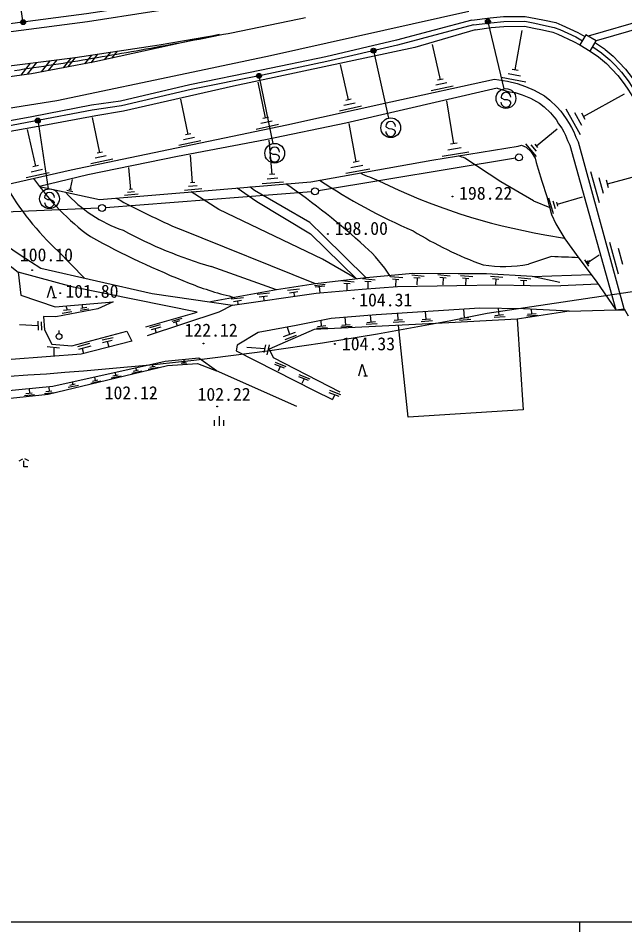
# Model space of a CAD drawing. Units: millimetres, scale not verified. Extents: x 40000 to 680000, y 20000 to 380000.
# Drawn here: x 211106 to 272576, y 204000 to 296528 of the extents above; entities that cross this region are included whole.
import ezdxf
from ezdxf.enums import TextEntityAlignment as Align

# ---------------------------------------------------------------- set-up
doc = ezdxf.new("R2010")
doc.units = ezdxf.units.MM
doc.header["$LTSCALE"] = 1000
doc.header["$PDMODE"] = 32
doc.header["$PDSIZE"] = 500
doc.linetypes.add('CHAIN', pattern=[18.5, 12, -1.5, 3.5, -1.5])
for name, color, linetype, lineweight in [('M-BGD', 7, 'Continuous', 25), ('M-BMK', 2, 'CHAIN', 13), ('M-STR-STRC', 7, 'Continuous', 25), ('M-TTL-BAND', 7, 'Continuous', 25)]:
    doc.layers.add(name, color=color, linetype=linetype, lineweight=lineweight)
doc.styles.add('ＭＳ ゴシック', font='')
doc.styles.get('ＭＳ ゴシック').set_extended_font_data('MS Gothic')

msp = doc.modelspace()

# ---------------------------------------------------------------- linework, layer by layer
at = {"layer": 'M-BGD'}
for p, q in [((280819, 298193), (268853, 294726)), ((281423, 297639), (269674, 294236)), ((261475, 291288), (262183, 295281)), ((253887, 290305), (253106, 293857)), ((216423, 292485), (215643, 291505)), ((216870, 292541), (216114, 291592)), ((218522, 292791), (217817, 291905)), ((219150, 292886), (218464, 292024)), ((220441, 293082), (219827, 292311)), ((221135, 293187), (220569, 292475)), ((212326, 291971), (211370, 290768)), ((212944, 292048), (211994, 290854)), ((214320, 292221), (213425, 291097)), ((215005, 292307), (214148, 291230)), ((244578, 288259), (243778, 291856)), ((262010, 290679), (260762, 290900)), ((261787, 291233), (261163, 291344)), ((236168, 286426), (235410, 290072)), ((255193, 289661), (252973, 289172)), ((254540, 289983), (253430, 289739)), ((254165, 290366), (253610, 290244)), ((262545, 290069), (260050, 290512)), ((268398, 286589), (272544, 288888)), ((228321, 284771), (227581, 288330)), ((245240, 287934), (244116, 287684)), ((244859, 288322), (244297, 288196)), ((255245, 283825), (254540, 288158)), ((245902, 287610), (243654, 287110)), ((268080, 284719), (266644, 287310)), ((268239, 285654), (267521, 286950)), ((268578, 286266), (268219, 286913)), ((219380, 282907), (218629, 286467)), ((236833, 286089), (235693, 285852)), ((236453, 286485), (235883, 286367)), ((212877, 281542), (212049, 285266)), ((237497, 285751), (235218, 285277)), ((245346, 281990), (244652, 285884)), ((263628, 283600), (265713, 285327)), ((229618, 284113), (227394, 283650)), ((228970, 284442), (227858, 284211)), ((228599, 284829), (228043, 284713)), ((236834, 280711), (236543, 284187)), ((256010, 283394), (254656, 283173)), ((255584, 283880), (254907, 283770)), ((263647, 282517), (262567, 283820)), ((263637, 283058), (263097, 283710)), ((263763, 283437), (263493, 283763)), ((220680, 282251), (218455, 281782)), ((220030, 282579), (218917, 282344)), ((219658, 282965), (219102, 282848)), ((228783, 279866), (228548, 282668)), ((261506, 282373), (241526, 279055)), ((256775, 282962), (254067, 282522)), ((213168, 281607), (212586, 281477)), ((222511, 279196), (222324, 281423)), ((246041, 281611), (244824, 281394)), ((245650, 282044), (245042, 281935)), ((214248, 280870), (211920, 280352)), ((213563, 281206), (212399, 280947)), ((237106, 280734), (236562, 280688)), ((246736, 281233), (244302, 280799)), ((270002, 277830), (269135, 280979)), ((270415, 278791), (269982, 280365)), ((270828, 279752), (275866, 281139)), ((216393, 279257), (216599, 280207)), ((229250, 279553), (228374, 279479)), ((229002, 279884), (228564, 279848)), ((237993, 279933), (235820, 279751)), ((237414, 280322), (236327, 280231)), ((270937, 279358), (270720, 280145)), ((216638, 278955), (216045, 279084)), ((216516, 279106), (216219, 279171)), ((216467, 279241), (216319, 279273)), ((240830, 278940), (219958, 277337)), ((223254, 278697), (221861, 278580)), ((222882, 278946), (222186, 278888)), ((222685, 279210), (222337, 279181)), ((229717, 279239), (227966, 279092)), ((255100, 278442), (255127, 278495)), ((258631, 266659), (337337, 278458)), ((263334, 278020), (264972, 277349)), ((265346, 276727), (264886, 278321)), ((265550, 277218), (265320, 278014)), ((265811, 277509), (265696, 277907)), ((265754, 277708), (268304, 278444)), ((219254, 277283), (203987, 276641)), ((241240, 269630), (227499, 275153)), ((242469, 274648), (242497, 274700)), ((264485, 274601), (266476, 274257)), ((271957, 270608), (271070, 273828)), ((272379, 271590), (271936, 273200)), ((217806, 270203), (215141, 272921)), ((265156, 272383), (262825, 271619)), ((268946, 271415), (268521, 272043)), ((268985, 271899), (269990, 272579)), ((237285, 269032), (230668, 271379)), ((268965, 271657), (268753, 271971)), ((269038, 271820), (268932, 271978)), ((212502, 270993), (212530, 271046)), ((248818, 270380), (250084, 270257)), ((250984, 270529), (252251, 270406)), ((251208, 270267), (251851, 270222)), ((251529, 270244), (251512, 269510)), ((253619, 270558), (254886, 270434)), ((253843, 270295), (254485, 270250)), ((254164, 270273), (254146, 269538)), ((255923, 270483), (257190, 270360)), ((256147, 270221), (256789, 270176)), ((256468, 270198), (256450, 269464)), ((258956, 270420), (260223, 270297)), ((261779, 270258), (263046, 270135)), ((263209, 270385), (269174, 270559)), ((241141, 269450), (242227, 269596)), ((241187, 269317), (242174, 269442)), ((241608, 269370), (241662, 268721)), ((243871, 269965), (245138, 269841)), ((244095, 269702), (244738, 269657)), ((244416, 269680), (244399, 268945)), ((246007, 270160), (247274, 270037)), ((246231, 269898), (246873, 269853)), ((246552, 269875), (246534, 269140)), ((249041, 270118), (249684, 270073)), ((249363, 270096), (249345, 269361)), ((259180, 270157), (259822, 270113)), ((259501, 270135), (259486, 269526)), ((262003, 269996), (262645, 269951)), ((262324, 269974), (262312, 269464)), ((269887, 269592), (266103, 269419)), ((215349, 268662), (215377, 268714)), ((235316, 268572), (236556, 268706)), ((235540, 268304), (236360, 268415)), ((235950, 268360), (236008, 267948)), ((238388, 268999), (239628, 269133)), ((238611, 268731), (239431, 268842)), ((239021, 268786), (239080, 268374)), ((214587, 268230), (214981, 268230)), ((217551, 267525), (217614, 267182)), ((232686, 268115), (233925, 268248)), ((232909, 267847), (233729, 267958)), ((233319, 267902), (233368, 267560)), ((245077, 268117), (245105, 268170)), ((215555, 266660), (216539, 266813)), ((215708, 266944), (216398, 267018)), ((215942, 267385), (216053, 266981)), ((217377, 266950), (218261, 267107)), ((217462, 267154), (218042, 267260)), ((249535, 266625), (249592, 265966)), ((252363, 266804), (252428, 266038)), ((256232, 267049), (256307, 266172)), ((259426, 266433), (260284, 266507)), ((259757, 267135), (259814, 266467)), ((262729, 266554), (263587, 266628)), ((263077, 267065), (263118, 266587)), ((213079, 265834), (213136, 264932)), ((213433, 265783), (213458, 264935)), ((226702, 265849), (227735, 266161)), ((226847, 265720), (227488, 265924)), ((227081, 265795), (227224, 265367)), ((241761, 265921), (241810, 265351)), ((244220, 266243), (244286, 265474)), ((246361, 265543), (247491, 265620)), ((246447, 265725), (247305, 265798)), ((246777, 266442), (246836, 265758)), ((249117, 265751), (250247, 265828)), ((249203, 265933), (250061, 266007)), ((251954, 265823), (253084, 265900)), ((252040, 266005), (252898, 266078)), ((255833, 265957), (256963, 266034)), ((255919, 266139), (256777, 266213)), ((259340, 266252), (260470, 266328)), ((262643, 266372), (263773, 266449)), ((213108, 265383), (211244, 265482)), ((215238, 264582), (215236, 264897)), ((224439, 265215), (225535, 265512)), ((224613, 264997), (225603, 265283)), ((224932, 265089), (225077, 264652)), ((237994, 264309), (239212, 264744)), ((238355, 265245), (238611, 264529)), ((241336, 265136), (242465, 265213)), ((241422, 265318), (242280, 265392)), ((243812, 265259), (244941, 265336)), ((243898, 265441), (244756, 265515)), ((219617, 263942), (220737, 264206)), ((219646, 263700), (220615, 263915)), ((220131, 263808), (220283, 263214)), ((238158, 263999), (239302, 264442)), ((214045, 263270), (215286, 263160)), ((214712, 263211), (214705, 262293)), ((217141, 263290), (218354, 263602)), ((217238, 263002), (218491, 263333)), ((217581, 263093), (217718, 262556)), ((229863, 263558), (229891, 263611)), ((236119, 263056), (234258, 263183)), ((236036, 262664), (236201, 263448)), ((236329, 262452), (236556, 263434)), ((243178, 263515), (243205, 263568)), ((227880, 261943), (227892, 261737)), ((223014, 261090), (223065, 260862)), ((224288, 260972), (225320, 261190)), ((224457, 261183), (224987, 261303)), ((224692, 261477), (224744, 261248)), ((227616, 261581), (228205, 261619)), ((227744, 261733), (228040, 261740)), ((237083, 261488), (238068, 261107)), ((237147, 261697), (238237, 261259)), ((237668, 261261), (237438, 260765)), ((218839, 260167), (218912, 259845)), ((220521, 260097), (221553, 260315)), ((220690, 260308), (221220, 260427)), ((220926, 260600), (220977, 260373)), ((222609, 260586), (223641, 260804)), ((222778, 260797), (223308, 260917)), ((239495, 260239), (240481, 259858)), ((239560, 260448), (240649, 260011)), ((240081, 260013), (239851, 259517)), ((246126, 260317), (246520, 260317)), ((214203, 259176), (214246, 258745)), ((216170, 259157), (217202, 259375)), ((216339, 259368), (216869, 259487)), ((216575, 259660), (216626, 259433)), ((218456, 259569), (219488, 259787)), ((218625, 259780), (219155, 259900)), ((211747, 258327), (212742, 258421)), ((211880, 258507), (212521, 258571)), ((212199, 258974), (212241, 258543)), ((213752, 258529), (214746, 258623)), ((213885, 258709), (214525, 258773)), ((224719, 258451), (224746, 258504)), ((242600, 258632), (243586, 258251)), ((242665, 258841), (243754, 258404)), ((243186, 258406), (242956, 257910)), ((231249, 257174), (231277, 257227)), ((230983, 255245), (230983, 255824)), ((231466, 256209), (231466, 255245)), ((231948, 255245), (231948, 255824)), ((211186, 251689), (211580, 251885)), ((212170, 251689), (211777, 251885))]:
    msp.add_line(p, q, dxfattribs=at)
for points in [[(254977, 304127), (247428, 302389), (239052, 300658), (230691, 298912), (224534, 297956), (218021, 296966), (210515, 295996), (204939, 295279), (198189, 294638), (189572, 294103), (183791, 293766), (177332, 293645), (174572, 293717), (169017, 293654), (164352, 293614), (151087, 294100), (139295, 294808), (129970, 295835), (120406, 297145), (111484, 298838)], [(254828, 303272), (247599, 301608), (239215, 299874), (230834, 298125), (224656, 297165), (218132, 296174), (210618, 295202), (205028, 294484), (198252, 293840), (189620, 293304), (183821, 292967), (177330, 292845), (174567, 292917), (169025, 292854), (164340, 292814), (151048, 293301), (139227, 294010), (129872, 295041), (120277, 296356), (111326, 298054)], [(135281, 282417), (137964, 283212), (141050, 283932), (146130, 283891), (165322, 283241), (179425, 283702), (196671, 285308), (214999, 288185), (228846, 291111), (236659, 292756), (256784, 297257)], [(257085, 296331), (249438, 294305), (242265, 292630), (235764, 291261), (228512, 289788), (221463, 288140), (218520, 287726), (212472, 286553), (207271, 285593), (197809, 284213), (192123, 283477), (176602, 282366), (167400, 282070), (151550, 282467), (144538, 282812), (140651, 282422), (138799, 281930), (137894, 281660), (137775, 279640)], [(210721, 291246), (211216, 291318), (211711, 291390), (212205, 291463), (212700, 291537), (213194, 291612), (213688, 291687), (214183, 291763), (214677, 291840), (215171, 291917), (215665, 291995), (216158, 292074), (216652, 292153), (217146, 292233), (217639, 292314), (218132, 292395), (218626, 292477), (219119, 292559), (219612, 292642), (220105, 292726), (220598, 292810), (221090, 292895), (221583, 292981), (222076, 293067), (222568, 293154), (223060, 293241), (223552, 293329), (224045, 293417), (224537, 293506), (225029, 293596), (225520, 293686), (226012, 293776), (226504, 293867), (226995, 293959), (227487, 294051), (227978, 294144), (228469, 294237), (228960, 294331), (229451, 294426), (229942, 294520), (230433, 294616), (230924, 294711), (231414, 294808), (231905, 294904), (232395, 295002), (232886, 295099), (233376, 295198), (233866, 295296), (234356, 295395), (234846, 295495), (235336, 295595), (235826, 295695), (236316, 295796), (236805, 295897), (237295, 295999), (237784, 296101), (238274, 296203), (238763, 296306), (239252, 296410), (239741, 296513), (240231, 296617)], [(257085, 296331), (258941, 296574), (260285, 296700), (262493, 296718), (263577, 296513), (264460, 296320), (265578, 296083), (266193, 295844), (267835, 295079), (268531, 294685), (268541, 294679)], [(257242, 295848), (258997, 296077), (260311, 296201), (262448, 296218), (263477, 296023), (264354, 295832), (265434, 295602), (265997, 295384), (267606, 294635), (268280, 294253), (268285, 294250)], [(257242, 295848), (249549, 293818), (242374, 292142), (235865, 290771), (228619, 289300), (221555, 287648), (218602, 287233), (212565, 286062), (207352, 285100), (197877, 283717), (192173, 282979), (176628, 281867), (167402, 281570), (151532, 281967), (144551, 282311), (140740, 281928), (138934, 281448), (138373, 281281), (138241, 279036)], [(257400, 295364), (251298, 293561), (232913, 289642), (221774, 287115), (218973, 286633), (214056, 285727), (206286, 284337), (200301, 283466), (196900, 283004), (190732, 282312), (186000, 281910), (171993, 281021), (162489, 281134), (149678, 281563), (144727, 281718), (142634, 281656), (140089, 281204), (138770, 280780)], [(257400, 295364), (259052, 295580), (260336, 295701), (262403, 295717), (263377, 295534), (264249, 295343), (265291, 295121), (265801, 294924), (267377, 294190), (268028, 293821), (269058, 293205), (269923, 292616), (270732, 291958), (271257, 291388), (271874, 290729), (272514, 289893), (272958, 289241), (273454, 288433), (273877, 287600), (274396, 286529), (285675, 247913)], [(269315, 293635), (269328, 293627), (270222, 293017), (270268, 292980)], [(269571, 294064), (269597, 294048), (270521, 293418), (270583, 293368)], [(270583, 293368), (271419, 292688), (271990, 292068), (272638, 291376), (273325, 290479), (273798, 289784), (274327, 288922), (274773, 288044), (275314, 286927)], [(270268, 292980), (271076, 292323), (271623, 291728), (272256, 291052), (272920, 290186), (273378, 289513), (273891, 288677), (274325, 287822), (274864, 286709), (286156, 248049)], [(138770, 280780), (143095, 279785), (160922, 279325), (164632, 279256), (165723, 279874), (166085, 280067), (166348, 280113), (166922, 279971), (167515, 275682), (184975, 276495), (197065, 277666), (202072, 277964), (209778, 279670), (216478, 281161), (221624, 282245), (238320, 285718), (248883, 288068), (259368, 290374)], [(259368, 290374), (260688, 290144), (261684, 289906), (262503, 289624), (263412, 289246), (264448, 288672), (264993, 288224), (265687, 287568), (266084, 287127), (266349, 286797), (266630, 286333), (266939, 285873), (267196, 285472), (267414, 285022), (267606, 284489), (267840, 284005), (272484, 267146)], [(259632, 289431), (244293, 285904), (236154, 284208), (227262, 282526), (218145, 280677), (213256, 279483)], [(259632, 289431), (260854, 289092), (261486, 289022), (262184, 288782), (263019, 288435), (263940, 287924), (264397, 287549), (265042, 286939), (265398, 286544), (265610, 286280), (265872, 285849), (266186, 285380), (266409, 285032), (266583, 284672), (266776, 284139), (266995, 283687), (271687, 267002)], [(213266, 279481), (219332, 278167), (230363, 279092), (240744, 279963), (253029, 282150), (261765, 283571)], [(261765, 283571), (262125, 283660), (262592, 283476), (263062, 283043), (263510, 282368), (263615, 281931), (263788, 281257), (264161, 280024), (264671, 278465), (265156, 276664), (265581, 275708), (266516, 274191), (267919, 272217), (269682, 269887), (271687, 267002), (272502, 267081), (272909, 266399)], [(263334, 278020), (260018, 279964), (256376, 282353)], [(246366, 270252), (242049, 274492), (240673, 275832), (235064, 279086), (234562, 279444)], [(245397, 270135), (241948, 272111), (231427, 277162), (228622, 278946)], [(233279, 279337), (235279, 277977), (240719, 274684), (245397, 270135)], [(204240, 278445), (205081, 277441), (206598, 275899), (207737, 274948), (211288, 272554), (213379, 271201), (224695, 268649), (232814, 267481), (241310, 268692), (245977, 269083), (249532, 269344), (255569, 269446), (259630, 269529), (262980, 269448), (266103, 269419)], [(204954, 275641), (211111, 270804), (211379, 268471), (214847, 267289), (220735, 267801), (219161, 267082), (214909, 266285), (213676, 266320), (213781, 264957), (214523, 263527), (216533, 263347), (222098, 264849), (222621, 263814), (217494, 262499), (210397, 261974)], [(224033, 265278), (229233, 266747), (216705, 269280), (211111, 270804)], [(265983, 269776), (263209, 270385), (258555, 270651), (255701, 270653), (251104, 270660), (246366, 270252), (241240, 269630), (237285, 269032), (230587, 267802)], [(214075, 268230), (214430, 269411), (214784, 268230)], [(232814, 267481), (231431, 266769), (224179, 264353)], [(266947, 266845), (262324, 267108), (257898, 267154), (247375, 266489), (242807, 266133), (239282, 265418), (235434, 264699), (233309, 263420), (233188, 262851), (241082, 258807), (242956, 257910)], [(266947, 266845), (261686, 266058), (254750, 265667), (247327, 265309), (241091, 265000), (236550, 263007), (236954, 262176), (243714, 258677)], [(266947, 266845), (271687, 267002), (272557, 266990)], [(261686, 266058), (262289, 256875), (250637, 256113), (249644, 265421)], [(239332, 257212), (231186, 260803), (229406, 262085), (225988, 261767), (214605, 259219), (204255, 258212), (194833, 258907), (186259, 259885), (177753, 261380), (172658, 262433), (168501, 262859), (165491, 262939), (160292, 261547), (157144, 259182), (154243, 256175), (151002, 253017), (146202, 248546)], [(191527, 246680), (195312, 254164), (198609, 251532), (200072, 250825), (202462, 252514), (203760, 254699), (204225, 257414), (214148, 258465), (226223, 261351), (229257, 261544), (231186, 260803)], [(245614, 260317), (245969, 261498), (246323, 260317)], [(212072, 251098), (211678, 251098), (211678, 251689)]]:
    msp.add_lwpolyline(points, dxfattribs=at)
for points in [[(231493, 294891), (218870, 292099), (212441, 290916), (190025, 287828), (181693, 287102), (175811, 286817), (169359, 286592), (161107, 286548), (151038, 286924), (142043, 287611), (137436, 288086), (134973, 288220), (131173, 288594), (133781, 289501), (137539, 290346), (141497, 290581), (147877, 290170), (163600, 289521), (188240, 289769), (199194, 290481), (208283, 291463), (216870, 292541), (225401, 293833)], [(268644, 294851), (268028, 293821), (269058, 293205), (269674, 294236)]]:
    msp.add_lwpolyline(points, close=True, dxfattribs=at)
for centre, radius in [((261855, 282432), 353), ((241178, 278998), 353), ((255114, 278468), 42), ((219606, 277310), 353), ((255114, 278468), 37.8), ((255114, 278468), 25.2), ((255114, 278468), 12.6), ((242483, 274674), 42), ((242483, 274674), 37.8), ((242483, 274674), 25.2), ((242483, 274674), 12.6), ((212516, 271020), 42), ((212516, 271020), 37.8), ((212516, 271020), 25.2), ((212516, 271020), 12.6), ((215363, 268688), 42), ((215363, 268688), 37.8), ((215363, 268688), 25.2), ((215363, 268688), 12.6), ((245091, 268143), 42), ((245091, 268143), 37.8), ((245091, 268143), 25.2), ((245091, 268143), 12.6), ((215240, 264286), 295), ((229877, 263584), 42), ((229877, 263584), 37.8), ((229877, 263584), 25.2), ((229877, 263584), 12.6), ((243191, 263541), 42), ((243191, 263541), 37.8), ((243191, 263541), 25.2), ((243191, 263541), 12.6), ((224733, 258478), 42), ((224733, 258478), 37.8), ((224733, 258478), 25.2), ((224733, 258478), 12.6), ((231263, 257201), 42), ((231263, 257201), 37.8), ((231263, 257201), 25.2), ((231263, 257201), 12.6)]:
    msp.add_circle(centre, radius, dxfattribs=at)
for centre, radius, start, end in [((156551, 25816), 275275, 68.7377, 68.87616), ((258682, 309473), 31393, 245.71571, 249.46186), ((236014, 295011), 30392, 210.31542, 226.62303), ((233639, 295016), 25620, 215.0266, 233.53445), ((192964, 214344), 79550, 47.94665, 55.30922), ((275420, 331233), 61266, 236.53752, 246.63718), ((274705, 334570), 60833, 243.61161, 260.32773), ((226094, 288017), 13670, 221.77064, 251.40369), ((258537, 347056), 78316, 241.37968, 246.65231), ((243357, 314839), 45275, 241.47212, 253.723), ((272199, 309325), 40286, 238.46005, 249.68731), ((261900, 353871), 90581, 241.30789, 248.32009), ((236269, 262348), 14899, 32.62144, 47.94665), ((258998, 97280), 175212, 87.09287, 87.98579), ((260289, 285697), 14304, 261.65759, 280.21167), ((239959, 298487), 31009, 248.18924, 257.14141), ((190161, 599694), 340000, 261.34797, 281.61784)]:
    msp.add_arc(centre, radius, start, end, dxfattribs=at)
at = {"layer": 'M-BMK'}
msp.add_lwpolyline([(210721, 291246), (211216, 291318), (211711, 291390), (212205, 291463), (212700, 291537), (213194, 291612), (213688, 291687), (214183, 291763), (214677, 291840), (215171, 291917), (215665, 291995), (216158, 292074), (216652, 292153), (217146, 292233), (217639, 292314), (218132, 292395), (218626, 292477), (219119, 292559), (219612, 292642), (220105, 292726), (220598, 292810), (221090, 292895), (221583, 292981), (222076, 293067), (222568, 293154), (223060, 293241), (223552, 293329), (224045, 293417), (224537, 293506), (225029, 293596), (225520, 293686), (226012, 293776), (226504, 293867), (226995, 293959), (227487, 294051), (227978, 294144), (228469, 294237), (228960, 294331), (229451, 294426), (229942, 294520), (230433, 294616), (230924, 294711), (231414, 294808), (231905, 294904), (232395, 295002), (232886, 295099), (233376, 295198), (233866, 295296), (234356, 295395), (234846, 295495), (235336, 295595), (235826, 295695), (236316, 295796), (236805, 295897), (237295, 295999), (237784, 296101), (238274, 296203), (238763, 296306), (239252, 296410), (239741, 296513), (240231, 296617)], dxfattribs=at)
at = {"layer": 'M-STR-STRC'}
for p, q in [((211576, 296284), (210563, 303059)), ((258741, 296046), (260307, 289377)), ((247152, 293104), (248640, 286417)), ((235534, 290551), (236898, 283838)), ((260136, 288414), (260037, 288532)), ((260381, 288275), (260136, 288414)), ((260682, 288273), (260381, 288275)), ((260927, 288161), (260682, 288273)), ((261033, 288025), (260927, 288161)), ((213111, 286015), (214124, 279240)), ((248457, 285452), (248358, 285570)), ((248702, 285313), (248457, 285452)), ((249003, 285310), (248702, 285313)), ((249248, 285198), (249003, 285310)), ((249354, 285062), (249248, 285198)), ((236697, 282869), (236598, 282987)), ((236942, 282730), (236697, 282869)), ((237243, 282727), (236942, 282730)), ((237488, 282616), (237243, 282727)), ((237594, 282479), (237488, 282616)), ((213872, 278262), (213772, 278380)), ((214117, 278123), (213872, 278262)), ((214418, 278121), (214117, 278123)), ((214663, 278009), (214418, 278121)), ((214769, 277872), (214663, 278009))]:
    msp.add_line(p, q, dxfattribs=at)
for centre, radius in [((211598, 296136), 150), ((211598, 296136), 120), ((211598, 296136), 90), ((211598, 296136), 60), ((211598, 296136), 30), ((258707, 296192), 150), ((258707, 296192), 120), ((258707, 296192), 90), ((258707, 296192), 60), ((258707, 296192), 30), ((247120, 293250), 150), ((247120, 293250), 120), ((247120, 293250), 90), ((247120, 293250), 60), ((247120, 293250), 30), ((235505, 290698), 150), ((235505, 290698), 120), ((235505, 290698), 90), ((235505, 290698), 60), ((235505, 290698), 30), ((260536, 288403), 1000), ((213089, 286163), 150), ((213089, 286163), 120), ((213089, 286163), 90), ((213089, 286163), 60), ((213089, 286163), 30), ((248857, 285441), 1000), ((237097, 282858), 1000), ((214271, 278251), 1000)]:
    msp.add_circle(centre, radius, dxfattribs=at)
for centre, start, end in [((260537, 288528), 359.55488, 179.55488), ((260533, 288028), 179.55488, 359.55488), ((248858, 285566), 359.55488, 179.55488), ((248854, 285066), 179.55488, 359.55488), ((237098, 282983), 359.55488, 179.55488), ((237094, 282483), 179.55488, 359.55488), ((214272, 278376), 359.55488, 179.55488), ((214269, 277876), 179.55488, 359.55488)]:
    msp.add_arc(centre, 500, start, end, dxfattribs=at)
for p in [(211598, 296136), (258707, 296192), (247120, 293250), (235505, 290698), (213089, 286163)]:
    msp.add_point(p, dxfattribs=at)
at = {"layer": 'M-TTL-BAND'}
for p, q in [((40000, 205000), (579000, 205000)), ((268000, 205000), (268000, 204000))]:
    msp.add_line(p, q, dxfattribs=at)

# ---------------------------------------------------------------- texts
at = {"layer": 'M-BGD', "style": 'ＭＳ ゴシック'}
for s, p in [('198.22', (255787, 277752)), ('198.00', (243185, 274191)), ('100.10', (211266, 271512)), ('101.80', (215879, 267820)), ('104.31', (245658, 266947)), ('122.12', (227960, 263884)), ('104.33', (243910, 262498)), ('102.12', (219864, 257541)), ('102.22', (229275, 257386))]:
    msp.add_text(s, height=1320, dxfattribs=at).set_placement(p, align=Align.BOTTOM_LEFT)

doc.saveas('drawing.dxf')
